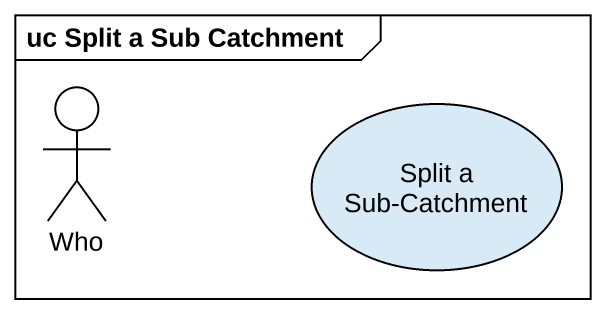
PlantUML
@startuml
mainframe uc Split a Sub Catchment
actor Who
usecase "Split a Sub-Catchment" as Split_a_Sub_Catchment
@enduml
